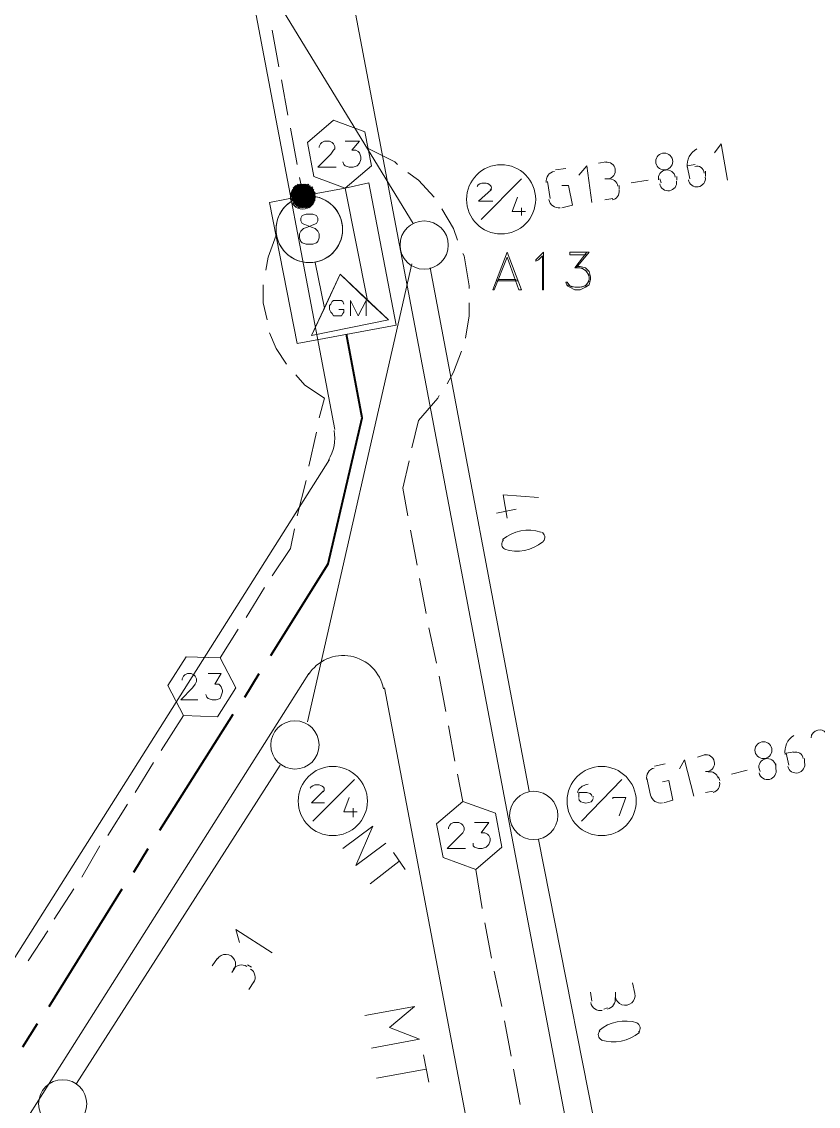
# Model space of a CAD drawing. Header units: millimetres. Extents: x 0.6 to 28.7, y 3.6 to 37.8.
# Drawn here: x 19.163 to 21.709, y 25.224 to 28.689 of the extents above; entities that cross this region are included whole.
import ezdxf

# ---------------------------------------------------------------- set-up
doc = ezdxf.new("R2010")
doc.units = ezdxf.units.MM
for name, color, linetype, true_color in [('PDF_Actives-Amplifier', 92, 'Continuous', 0x00b800), ('PDF_Cable-565', 23, 'Continuous', 0xdd8a6e), ('PDF_Cable-840', 151, 'Continuous', 0x7fbfff), ('PDF_STHC01', 8, 'Continuous', 0x808080), ('PDF_STLINE01', 8, 'Continuous', 0x808080), ('PDF_STPNUM01', 8, 'Continuous', 0x808080), ('PDF_STSYM01', 8, 'Continuous', 0x808080), ('PDF_STTEXT01', 8, 'Continuous', 0x808080)]:
    doc.layers.add(name, color=color, linetype=linetype, true_color=true_color)
for name, color, linetype in [('PDF_Passives-Highleg', 7, 'Continuous'), ('PDF_Passives-TapOffs', 7, 'Continuous'), ('PDF_RDFIN01', 4, 'Continuous'), ('PDF_RDTEXT01', 5, 'Continuous')]:
    doc.layers.add(name, color=color, linetype=linetype)

msp = doc.modelspace()

# ---------------------------------------------------------------- linework, layer by layer
at = {"layer": 'PDF_Actives-Amplifier', "lineweight": 13}
for points in [[(20.197, 28.1577), (20.2679, 27.7991), (20.1804, 27.8825), (20.1303, 27.7741), (20.1011, 27.92), (20.1303, 27.7741), (20.0886, 27.6865), (20.3347, 27.7365), (20.2679, 27.7991), (20.197, 28.1577), (20.2721, 28.1744), (20.3597, 27.7199), (20.0428, 27.6615), (19.9552, 28.1118), (20.0636, 28.1327)], [(20.072, 28.0743), (20.0594, 28.0701), (20.0553, 28.0618), (20.0553, 28.0535), (20.0594, 28.0451), (20.0678, 28.0409), (20.0886, 28.0326), (20.1011, 28.0284), (20.1095, 28.0201), (20.1136, 28.0118), (20.1136, 27.9992), (20.1095, 27.9867), (20.1053, 27.9826), (20.0928, 27.9784), (20.072, 27.9784), (20.0594, 27.9826), (20.0553, 27.9867), (20.0511, 27.9992), (20.0511, 28.0118), (20.0553, 28.0201), (20.0636, 28.0284), (20.0761, 28.0326), (20.097, 28.0409), (20.1053, 28.0451), (20.1095, 28.0535), (20.1095, 28.0618), (20.1053, 28.0701), (20.0928, 28.0743)], [(20.7141, 27.9534), (20.6682, 27.8325), (20.6724, 27.8325), (20.7141, 27.9367), (20.7516, 27.8325), (20.76, 27.8325)], [(20.8309, 27.8325), (20.8267, 27.8325), (20.8267, 27.9409), (20.8142, 27.9284), (20.8058, 27.9242), (20.8058, 27.9284), (20.8142, 27.9367), (20.8309, 27.9534)], [(20.1804, 27.8825), (20.3347, 27.7365), (20.0886, 27.6865)]]:
    msp.add_lwpolyline(points, close=True, dxfattribs=at)
for points in [[(19.9552, 28.1118), (19.9552, 28.1118)], [(20.0636, 28.1327), (20.0636, 28.1327)], [(20.0636, 28.1327), (20.0636, 28.1327)], [(20.0636, 28.1327), (20.0636, 28.1327)], [(20.9685, 27.945), (20.9143, 27.945), (20.9143, 27.9534), (20.9768, 27.9534), (20.9351, 27.9033)], [(20.9685, 27.9534), (20.9309, 27.9033), (20.9476, 27.9033), (20.9643, 27.895), (20.9768, 27.8783)], [(20.1011, 27.92), (20.1011, 27.92)], [(20.1011, 27.92), (20.1011, 27.92)], [(20.9351, 27.9075), (20.9476, 27.9075), (20.9643, 27.9033), (20.9768, 27.8908), (20.981, 27.8741), (20.981, 27.8658), (20.9768, 27.8491), (20.9643, 27.8408), (20.9476, 27.8325), (20.9309, 27.8325), (20.9143, 27.8408), (20.9059, 27.845), (20.9017, 27.8575), (20.9059, 27.8575), (20.9143, 27.845), (20.9309, 27.8408), (20.9476, 27.8408), (20.9643, 27.845), (20.9768, 27.8616)], [(20.9518, 27.9033), (20.9685, 27.8908), (20.9768, 27.8741), (20.9768, 27.8658), (20.9685, 27.8491), (20.9518, 27.8408)], [(20.1804, 27.8825), (20.1804, 27.8825)], [(20.6807, 27.8616), (20.7475, 27.8616)], [(20.6849, 27.8658), (20.7433, 27.8658)], [(20.9226, 27.8408), (20.9059, 27.8491)], [(20.1929, 27.7866), (20.1887, 27.7949), (20.1845, 27.7991), (20.1762, 27.7991), (20.1637, 27.7991), (20.1595, 27.7991), (20.1553, 27.7949), (20.1512, 27.7866), (20.147, 27.7824), (20.147, 27.7699), (20.1512, 27.7616), (20.1553, 27.7574), (20.1595, 27.7491), (20.1637, 27.7491), (20.1762, 27.7491), (20.1845, 27.7491), (20.1887, 27.7574), (20.1929, 27.7616), (20.1929, 27.7699), (20.1762, 27.7699)], [(20.2137, 27.7491), (20.2137, 27.7991), (20.2387, 27.7491), (20.2638, 27.7991), (20.2638, 27.7491)], [(20.2679, 27.7991), (20.2679, 27.7991)], [(20.2679, 27.7991), (20.2679, 27.7991)], [(20.1303, 27.7741), (20.1303, 27.7741)], [(20.1303, 27.7741), (20.1303, 27.7741)], [(20.3347, 27.7365), (20.3347, 27.7365)], [(20.3347, 27.7365), (20.3347, 27.7365)], [(20.0886, 27.6865), (20.0886, 27.6865)], [(20.0886, 27.6865), (20.0886, 27.6865)], [(20.3597, 27.7199), (20.3597, 27.7199)], [(20.0428, 27.6615), (20.0428, 27.6615)]]:
    msp.add_lwpolyline(points, dxfattribs=at)
msp.add_lwpolyline([(20.0622, 28.1303, 1), (20.1019, 27.9214, 1)], format="xyb", close=True, dxfattribs=at)
msp.add_circle((20.082, 28.0259), 0.1063, dxfattribs=at)
at = {"layer": 'PDF_Cable-565', "lineweight": 13}
for points in [[(19.9635, 28.6622), (19.9844, 28.5455)], [(19.9927, 28.5038), (20.0136, 28.3912)], [(20.0219, 28.3495), (20.0428, 28.2328)], [(20.3638, 28.2328), (20.3555, 28.2411), (20.2721, 28.2828)], [(20.4806, 28.1285), (20.4306, 28.1827), (20.3972, 28.2077)], [(20.0511, 28.1911), (20.0636, 28.1327)], [(20.5557, 27.9909), (20.5431, 28.0284), (20.5056, 28.091)], [(19.976, 28.0076), (19.951, 27.9367), (19.9427, 27.895)], [(20.5932, 27.8366), (20.5932, 27.845), (20.5765, 27.9409), (20.5723, 27.9492)], [(19.9343, 27.8491), (19.9343, 27.7908), (19.9469, 27.7365)], [(20.5807, 27.6782), (20.5932, 27.7491), (20.5932, 27.7908)], [(19.9552, 27.6948), (19.976, 27.6448), (20.0094, 27.5948)], [(20.5223, 27.5322), (20.5431, 27.5698), (20.5682, 27.6365)], [(20.0386, 27.5614), (20.0678, 27.5281), (20.1303, 27.4864), (20.1136, 27.4238)], [(20.4973, 27.4947), (20.4931, 27.4864), (20.4306, 27.4155), (20.4097, 27.3279)], [(20.1053, 27.3779), (20.0803, 27.2695)], [(20.4014, 27.2862), (20.3805, 27.1986), (20.3972, 27.1111)], [(20.072, 27.2237), (20.0428, 27.1111)], [(19.9635, 26.9193), (20.0219, 27.0068), (20.0344, 27.0694)], [(20.4055, 27.0652), (20.4264, 26.9526)], [(20.4347, 26.9109), (20.4556, 26.7983)], [(19.8801, 26.7858), (19.9385, 26.8817)], [(20.4639, 26.7525), (20.4889, 26.6399)], [(19.7967, 26.6566), (19.8551, 26.7483)], [(20.4973, 26.5982), (20.5181, 26.4856)], [(19.6091, 26.3605), (19.68, 26.4731)], [(20.5265, 26.4397), (20.5473, 26.3271)], [(19.5257, 26.2271), (19.5841, 26.323)], [(20.5557, 26.2854), (20.5723, 26.1979)], [(19.4381, 26.0895), (19.5007, 26.1895)], [(19.3547, 25.956), (19.4131, 26.0561)], [(20.614, 25.981), (20.6349, 25.856)], [(19.2672, 25.8226), (19.3297, 25.9185)], [(19.1838, 25.6892), (19.2463, 25.7851)], [(20.6432, 25.8101), (20.6641, 25.6975)], [(20.6724, 25.6558), (20.6974, 25.5432)], [(20.7058, 25.4973), (20.7266, 25.3848)], [(20.735, 25.3431), (20.7558, 25.2305)]]:
    msp.add_lwpolyline(points, dxfattribs=at)
at = {"layer": 'PDF_Cable-840', "lineweight": 40}
for points in [[(19.9594, 26.6649), (20.1428, 26.9568), (20.2513, 27.4238), (20.2012, 27.6907)], [(19.876, 26.5315), (19.9218, 26.6065)], [(19.6049, 26.1061), (19.8384, 26.4773)], [(19.5215, 25.9727), (19.5674, 26.0478)], [(19.2505, 25.5432), (19.484, 25.9185)], [(19.1671, 25.4139), (19.213, 25.489)]]:
    msp.add_lwpolyline(points, dxfattribs=at)
at = {"layer": 'PDF_Passives-Highleg', "lineweight": 9}
for points in [[(20.0219, 28.1368), (20.0553, 28.1702), (20.0219, 28.1368), (20.0553, 28.1702), (20.0219, 28.1368), (20.0594, 28.1702), (20.0219, 28.1368), (20.0594, 28.1702), (20.0219, 28.1368), (20.0594, 28.1702), (20.0219, 28.1368), (20.0594, 28.1702), (20.0219, 28.1368), (20.0594, 28.1702), (20.0219, 28.1368), (20.0594, 28.1702), (20.0219, 28.1368), (20.0594, 28.1702), (20.0219, 28.1368), (20.0594, 28.1702), (20.0219, 28.1368), (20.0594, 28.1702), (20.0219, 28.1368), (20.0594, 28.1702), (20.0219, 28.1368), (20.0594, 28.1702), (20.0219, 28.1368), (20.0594, 28.1702), (20.0219, 28.1368), (20.0594, 28.1702), (20.0219, 28.1368), (20.0594, 28.1702), (20.0219, 28.1368), (20.0594, 28.1702), (20.0219, 28.1327), (20.0594, 28.1702), (20.0219, 28.1327), (20.0594, 28.1702), (20.0219, 28.1327), (20.0594, 28.1702)], [(20.0219, 28.1327), (20.0636, 28.1702), (20.0219, 28.1327), (20.0636, 28.1702), (20.0219, 28.1327), (20.0636, 28.1702), (20.0219, 28.1327), (20.0636, 28.1702), (20.0219, 28.1327), (20.0636, 28.1702), (20.0219, 28.1327), (20.0636, 28.1702), (20.0219, 28.1327), (20.0636, 28.1702), (20.0219, 28.1327), (20.0636, 28.1702), (20.0219, 28.1327), (20.0636, 28.1702), (20.0219, 28.1327), (20.0636, 28.1702), (20.0219, 28.1327), (20.0636, 28.1702), (20.0219, 28.1327), (20.0636, 28.1702), (20.0219, 28.1327), (20.0636, 28.1702), (20.0219, 28.1327), (20.0636, 28.1702), (20.0219, 28.1327), (20.0636, 28.1702), (20.0219, 28.1327), (20.0636, 28.1702), (20.0219, 28.1327), (20.0636, 28.1702), (20.0219, 28.1285), (20.0636, 28.1702), (20.0219, 28.1285), (20.0636, 28.1702), (20.0219, 28.1285), (20.0636, 28.1702), (20.0219, 28.1285), (20.0636, 28.1702)], [(20.0261, 28.141), (20.0553, 28.1702), (20.0261, 28.141), (20.0553, 28.1702), (20.0261, 28.141), (20.0553, 28.1702), (20.0261, 28.141), (20.0553, 28.1702), (20.0261, 28.141), (20.0553, 28.1702), (20.0261, 28.141), (20.0553, 28.1702), (20.0261, 28.141), (20.0553, 28.1702), (20.0261, 28.141), (20.0553, 28.1702), (20.0261, 28.141), (20.0553, 28.1702), (20.0261, 28.141), (20.0553, 28.1702), (20.0261, 28.141), (20.0553, 28.1702), (20.0261, 28.141), (20.0553, 28.1702), (20.0261, 28.141), (20.0553, 28.1702), (20.0261, 28.141), (20.0511, 28.1702), (20.0261, 28.141), (20.0511, 28.1702), (20.0261, 28.141), (20.0511, 28.1702)], [(20.0261, 28.1368), (20.0553, 28.1702), (20.0261, 28.1368)], [(20.0303, 28.1118), (20.0845, 28.166), (20.0303, 28.1118), (20.0845, 28.166), (20.0303, 28.1118), (20.0845, 28.166), (20.0303, 28.1118), (20.0845, 28.166), (20.0303, 28.1118), (20.0845, 28.166), (20.0303, 28.1118), (20.0845, 28.166), (20.0303, 28.1118), (20.0845, 28.166), (20.0303, 28.1118), (20.0845, 28.166), (20.0303, 28.1118), (20.0845, 28.166), (20.0303, 28.1118), (20.0845, 28.166), (20.0303, 28.1118), (20.0845, 28.166), (20.0303, 28.1118), (20.0845, 28.166), (20.0303, 28.1118), (20.0845, 28.166), (20.0303, 28.1118), (20.0845, 28.166), (20.0303, 28.1118), (20.0845, 28.166), (20.0303, 28.1118), (20.0845, 28.166), (20.0303, 28.1118), (20.0845, 28.166), (20.0303, 28.1118), (20.0845, 28.166), (20.0303, 28.1118), (20.0845, 28.166), (20.0303, 28.1118), (20.0845, 28.166), (20.0303, 28.1118), (20.0845, 28.166), (20.0303, 28.1118), (20.0845, 28.166), (20.0303, 28.1118), (20.0845, 28.166), (20.0303, 28.1118), (20.0845, 28.166), (20.0303, 28.1118), (20.0845, 28.166), (20.0303, 28.1118), (20.0845, 28.166), (20.0303, 28.1118), (20.0845, 28.166), (20.0303, 28.1118), (20.0803, 28.166), (20.0303, 28.1118), (20.0803, 28.166), (20.0303, 28.1118), (20.0803, 28.166), (20.0303, 28.1118), (20.0803, 28.166), (20.0303, 28.1118), (20.0803, 28.166), (20.0303, 28.1118), (20.0803, 28.166), (20.0303, 28.116), (20.0803, 28.166), (20.0303, 28.116), (20.0803, 28.166), (20.0303, 28.116), (20.0803, 28.166), (20.0303, 28.116), (20.0803, 28.166), (20.0261, 28.116), (20.0803, 28.166), (20.0261, 28.116), (20.0803, 28.166), (20.0261, 28.116), (20.0803, 28.166), (20.0261, 28.116), (20.0803, 28.166), (20.0261, 28.116), (20.0803, 28.166), (20.0261, 28.116), (20.0803, 28.166), (20.0261, 28.116), (20.0803, 28.166), (20.0261, 28.116), (20.0803, 28.166), (20.0261, 28.116), (20.0803, 28.166), (20.0261, 28.116), (20.0803, 28.166), (20.0261, 28.116), (20.0761, 28.1702), (20.0261, 28.116), (20.0761, 28.1702), (20.0261, 28.116), (20.0761, 28.1702), (20.0261, 28.116), (20.0761, 28.1702), (20.0261, 28.116), (20.0761, 28.1702), (20.0261, 28.116), (20.0803, 28.1702), (20.0261, 28.116), (20.0803, 28.1702), (20.0261, 28.116), (20.0803, 28.1702), (20.0261, 28.116), (20.0803, 28.1702), (20.0261, 28.116), (20.0803, 28.1702), (20.0261, 28.116), (20.0803, 28.1702), (20.0261, 28.116), (20.0803, 28.1702), (20.0261, 28.116), (20.0803, 28.1702), (20.0261, 28.116), (20.0803, 28.1702), (20.0261, 28.116), (20.0803, 28.1702)], [(20.0303, 28.1535), (20.0386, 28.166), (20.0303, 28.1535), (20.0428, 28.166), (20.0303, 28.1535), (20.0428, 28.166), (20.0303, 28.1535), (20.0428, 28.166), (20.0303, 28.1535), (20.0428, 28.166), (20.0303, 28.1535), (20.0428, 28.166), (20.0303, 28.1535), (20.0428, 28.166), (20.0303, 28.1535), (20.0428, 28.166), (20.0303, 28.1494)], [(20.0928, 28.1619), (20.0344, 28.1035), (20.0928, 28.1619), (20.0344, 28.1035), (20.0928, 28.1619), (20.0344, 28.1035), (20.0928, 28.1619), (20.0344, 28.1035), (20.0886, 28.1619), (20.0344, 28.1035), (20.0886, 28.1619), (20.0344, 28.1035), (20.0886, 28.1619), (20.0344, 28.1035), (20.0886, 28.1619), (20.0344, 28.1035), (20.0886, 28.1619), (20.0344, 28.1035), (20.0886, 28.1619), (20.0344, 28.1035), (20.0886, 28.1619), (20.0344, 28.1077), (20.0886, 28.1619), (20.0344, 28.1077), (20.0886, 28.1619), (20.0344, 28.1077), (20.0886, 28.1619), (20.0344, 28.1077), (20.0886, 28.1619), (20.0344, 28.1077), (20.0886, 28.1619), (20.0344, 28.1077), (20.0886, 28.1619), (20.0344, 28.1077), (20.0886, 28.1619), (20.0344, 28.1077), (20.0886, 28.1619), (20.0344, 28.1077), (20.0886, 28.1619), (20.0344, 28.1077), (20.0886, 28.1619), (20.0344, 28.1077), (20.0886, 28.1619), (20.0344, 28.1077), (20.0886, 28.1619), (20.0344, 28.1077), (20.0886, 28.1619), (20.0344, 28.1077), (20.0886, 28.1619), (20.0344, 28.1077), (20.0886, 28.1619), (20.0344, 28.1077), (20.0886, 28.1619), (20.0344, 28.1077), (20.0886, 28.1619), (20.0344, 28.1077), (20.0886, 28.1619), (20.0344, 28.1077), (20.0886, 28.1619), (20.0344, 28.1077), (20.0886, 28.1619), (20.0344, 28.1077), (20.0886, 28.1619), (20.0344, 28.1077), (20.0886, 28.1619), (20.0344, 28.1077), (20.0886, 28.1619), (20.0344, 28.1077), (20.0886, 28.1619), (20.0303, 28.1077), (20.0886, 28.1619), (20.0303, 28.1077), (20.0886, 28.1619), (20.0303, 28.1077), (20.0886, 28.1619), (20.0303, 28.1077), (20.0886, 28.1619), (20.0303, 28.1077), (20.0886, 28.1619), (20.0303, 28.1077), (20.0886, 28.1619), (20.0303, 28.1077), (20.0845, 28.1619), (20.0303, 28.1077), (20.0845, 28.166), (20.0303, 28.1077), (20.0845, 28.166), (20.0303, 28.1077), (20.0845, 28.166), (20.0303, 28.1077), (20.0845, 28.166), (20.0303, 28.1077), (20.0845, 28.166)], [(20.0344, 28.1619), (20.0344, 28.1577), (20.0386, 28.1619), (20.0344, 28.1577)], [(20.0344, 28.1035), (20.0928, 28.1577), (20.0344, 28.1035), (20.0928, 28.1577), (20.0344, 28.1035), (20.0928, 28.1577), (20.0344, 28.1035), (20.0928, 28.1577), (20.0344, 28.1035), (20.0928, 28.1577), (20.0344, 28.1035), (20.0928, 28.1577), (20.0344, 28.1035), (20.0928, 28.1577), (20.0386, 28.1035), (20.0928, 28.1577), (20.0386, 28.1035), (20.0928, 28.1577), (20.0386, 28.1035), (20.0928, 28.1577), (20.0386, 28.1035), (20.0928, 28.1577), (20.0386, 28.1035), (20.0928, 28.1577), (20.0386, 28.1035), (20.0928, 28.1577), (20.0386, 28.1035), (20.0928, 28.1577), (20.0386, 28.1035), (20.0928, 28.1577), (20.0386, 28.1035), (20.0928, 28.1577), (20.0386, 28.1035), (20.0928, 28.1577), (20.0386, 28.1035), (20.0928, 28.1577), (20.0386, 28.1035), (20.0928, 28.1577), (20.0386, 28.1035), (20.0928, 28.1577), (20.0386, 28.1035), (20.0928, 28.1577), (20.0386, 28.1035), (20.0928, 28.1577), (20.0386, 28.1035), (20.0928, 28.1577), (20.0386, 28.1035), (20.0928, 28.1577), (20.0386, 28.1035), (20.0928, 28.1577), (20.0386, 28.1035), (20.0928, 28.1577), (20.0386, 28.1035), (20.0928, 28.1577), (20.0386, 28.1035), (20.0928, 28.1577), (20.0386, 28.1035), (20.0928, 28.1577), (20.0386, 28.1035), (20.0928, 28.1577), (20.0386, 28.1035), (20.0928, 28.1577), (20.0386, 28.1035), (20.0928, 28.1577), (20.0386, 28.1035)], [(20.0928, 28.1535), (20.0386, 28.0993), (20.0928, 28.1535), (20.0386, 28.0993), (20.0928, 28.1535), (20.0386, 28.0993), (20.0928, 28.1535), (20.0386, 28.0993), (20.0928, 28.1535), (20.0386, 28.0993), (20.0928, 28.1577), (20.0386, 28.0993), (20.0928, 28.1577), (20.0386, 28.0993), (20.0928, 28.1577), (20.0386, 28.0993), (20.0928, 28.1577)], [(20.0386, 28.0993), (20.097, 28.1535), (20.0386, 28.0993)], [(20.0428, 28.0993), (20.097, 28.1535), (20.0428, 28.0993), (20.097, 28.1535), (20.0428, 28.0993), (20.097, 28.1535), (20.0428, 28.0993), (20.097, 28.1535), (20.0428, 28.0993), (20.097, 28.1535), (20.0428, 28.0993), (20.097, 28.1535), (20.0428, 28.0993), (20.097, 28.1535), (20.0428, 28.0993), (20.097, 28.1535), (20.0428, 28.0993), (20.097, 28.1535), (20.0428, 28.0993), (20.097, 28.1535), (20.0428, 28.0993), (20.097, 28.1535), (20.0428, 28.0993), (20.097, 28.1535), (20.0428, 28.0993), (20.097, 28.1535), (20.0428, 28.0993), (20.097, 28.1535), (20.0428, 28.0993), (20.097, 28.1535), (20.0428, 28.0993), (20.097, 28.1535), (20.0428, 28.0993), (20.097, 28.1535), (20.0428, 28.0993), (20.097, 28.1535), (20.0428, 28.0993), (20.097, 28.1535), (20.0428, 28.0993), (20.097, 28.1535), (20.0428, 28.0993), (20.097, 28.1535), (20.0428, 28.0993), (20.097, 28.1535), (20.0428, 28.0993), (20.097, 28.1535), (20.0428, 28.0993), (20.097, 28.1535), (20.0428, 28.0993), (20.097, 28.1535), (20.0428, 28.0993), (20.097, 28.1535), (20.0428, 28.0993), (20.097, 28.1494), (20.0428, 28.0993), (20.097, 28.1494), (20.0428, 28.0993), (20.097, 28.1494), (20.0428, 28.0993), (20.097, 28.1494), (20.0428, 28.0993), (20.097, 28.1494), (20.0428, 28.0993), (20.097, 28.1494), (20.0469, 28.0993), (20.097, 28.1494), (20.0469, 28.0993), (20.097, 28.1494), (20.0469, 28.0993), (20.097, 28.1494), (20.0469, 28.0993), (20.097, 28.1494), (20.0469, 28.0993), (20.097, 28.1494), (20.0469, 28.0993), (20.097, 28.1494), (20.0469, 28.0993), (20.097, 28.1494), (20.0469, 28.0993), (20.097, 28.1494), (20.0469, 28.0993), (20.097, 28.1494), (20.0469, 28.0993), (20.097, 28.1494), (20.0469, 28.0993), (20.097, 28.1494), (20.0469, 28.0993), (20.097, 28.1494), (20.0469, 28.0993), (20.097, 28.1494), (20.0469, 28.0952), (20.097, 28.1494), (20.0469, 28.0952), (20.097, 28.1494), (20.0469, 28.0952), (20.097, 28.1494), (20.0469, 28.0952), (20.097, 28.1494), (20.0469, 28.0952), (20.097, 28.1494), (20.0469, 28.0952), (20.097, 28.1494), (20.0469, 28.0952), (20.097, 28.1494), (20.0469, 28.0952), (20.097, 28.1494), (20.0469, 28.0952), (20.097, 28.1494), (20.0469, 28.0952), (20.097, 28.1494), (20.0469, 28.0952), (20.097, 28.1452)], [(20.0511, 28.0952), (20.1011, 28.141), (20.0511, 28.0952), (20.1011, 28.141), (20.0511, 28.0952), (20.1011, 28.141), (20.0511, 28.0952), (20.1011, 28.141), (20.0511, 28.0952), (20.1011, 28.1452), (20.0511, 28.0952), (20.1011, 28.1452), (20.0511, 28.0952), (20.1011, 28.1452), (20.0511, 28.0952), (20.1011, 28.1452), (20.0511, 28.0952), (20.1011, 28.1452), (20.0511, 28.0952), (20.1011, 28.1452), (20.0511, 28.0952), (20.1011, 28.1452), (20.0511, 28.0952), (20.1011, 28.1452), (20.0511, 28.0952), (20.1011, 28.1452), (20.0511, 28.0952), (20.1011, 28.1452), (20.0511, 28.0952), (20.1011, 28.1452), (20.0511, 28.0952), (20.1011, 28.1452), (20.0511, 28.0952), (20.1011, 28.1452), (20.0511, 28.0952), (20.1011, 28.1452), (20.0511, 28.0952), (20.1011, 28.1452), (20.0511, 28.0952), (20.1011, 28.1452), (20.0511, 28.0952), (20.1011, 28.1452), (20.0511, 28.0952), (20.1011, 28.1452), (20.0511, 28.0952), (20.1011, 28.1452), (20.0511, 28.0952), (20.1011, 28.1452), (20.0511, 28.0952), (20.1011, 28.1452), (20.0511, 28.0952), (20.1011, 28.1452)], [(20.0553, 28.0952), (20.1011, 28.1368), (20.0553, 28.0952), (20.1011, 28.1368), (20.0553, 28.0952), (20.1011, 28.1368), (20.0553, 28.0952), (20.1011, 28.1368), (20.0553, 28.0952), (20.1011, 28.141), (20.0553, 28.0952), (20.1011, 28.141), (20.0553, 28.0952), (20.1011, 28.141), (20.0553, 28.0952), (20.1011, 28.141), (20.0553, 28.0952), (20.1011, 28.141), (20.0553, 28.0952), (20.1011, 28.141), (20.0553, 28.0952), (20.1011, 28.141), (20.0553, 28.0952), (20.1011, 28.141), (20.0553, 28.0952), (20.1011, 28.141), (20.0553, 28.0952), (20.1011, 28.141), (20.0553, 28.0952), (20.1011, 28.141), (20.0553, 28.0952), (20.1011, 28.141), (20.0553, 28.0952), (20.1011, 28.141), (20.0553, 28.0952), (20.1011, 28.141), (20.0553, 28.0952), (20.1011, 28.141), (20.0553, 28.0952), (20.1011, 28.141), (20.0553, 28.0952), (20.1011, 28.141), (20.0553, 28.0952), (20.1011, 28.141), (20.0553, 28.0952), (20.1011, 28.141), (20.0553, 28.0952), (20.1011, 28.141)], [(20.1011, 28.1327), (20.0636, 28.0952), (20.1011, 28.1327), (20.0636, 28.0952), (20.1011, 28.1327), (20.0636, 28.0952), (20.1011, 28.1327), (20.0636, 28.0952), (20.1011, 28.1327), (20.0636, 28.0952), (20.1011, 28.1327), (20.0636, 28.0952), (20.1011, 28.1327), (20.0636, 28.0952), (20.1011, 28.1327), (20.0636, 28.0952), (20.1011, 28.1327), (20.0636, 28.0952), (20.1011, 28.1327), (20.0636, 28.0952), (20.1011, 28.1327), (20.0636, 28.0952), (20.1011, 28.1327), (20.0636, 28.0952), (20.1011, 28.1327), (20.0636, 28.0952), (20.1011, 28.1327), (20.0636, 28.0952), (20.1011, 28.1327), (20.0636, 28.0952), (20.1011, 28.1327), (20.0636, 28.0952), (20.1011, 28.1327), (20.0594, 28.0952), (20.1011, 28.1327), (20.0594, 28.0952), (20.1011, 28.1327), (20.0594, 28.0952), (20.1011, 28.1327), (20.0594, 28.0952), (20.1011, 28.1368), (20.0594, 28.0952), (20.1011, 28.1368), (20.0594, 28.0952), (20.1011, 28.1368), (20.0594, 28.0952), (20.1011, 28.1368), (20.0594, 28.0952), (20.1011, 28.1368), (20.0594, 28.0952), (20.1011, 28.1368), (20.0594, 28.0952), (20.1011, 28.1368), (20.0594, 28.0952), (20.1011, 28.1368), (20.0594, 28.0952), (20.1011, 28.1368), (20.0594, 28.0952), (20.1011, 28.1368), (20.0594, 28.0952), (20.1011, 28.1368), (20.0594, 28.0952), (20.1011, 28.1368), (20.0594, 28.0952), (20.1011, 28.1368), (20.0594, 28.0952), (20.1011, 28.1368), (20.0594, 28.0952), (20.1011, 28.1368), (20.0594, 28.0952), (20.1011, 28.1368), (20.0594, 28.0952), (20.1011, 28.1368), (20.0594, 28.0952), (20.1011, 28.1368)], [(20.097, 28.1202), (20.0761, 28.0952), (20.097, 28.1202), (20.0761, 28.0952), (20.1011, 28.1202), (20.0761, 28.0952), (20.1011, 28.1202), (20.0761, 28.0952), (20.1011, 28.1202), (20.0761, 28.0952), (20.1011, 28.1202), (20.0761, 28.0952), (20.1011, 28.1202), (20.0761, 28.0952), (20.1011, 28.1202), (20.0761, 28.0952), (20.1011, 28.1202), (20.0761, 28.0952), (20.1011, 28.1202), (20.0761, 28.0952), (20.1011, 28.1202), (20.072, 28.0952), (20.1011, 28.1202), (20.072, 28.0952), (20.1011, 28.1202), (20.072, 28.0952), (20.1011, 28.1243), (20.072, 28.0952), (20.1011, 28.1243), (20.072, 28.0952), (20.1011, 28.1243), (20.072, 28.0952), (20.1011, 28.1243), (20.072, 28.0952), (20.1011, 28.1243), (20.072, 28.0952), (20.1011, 28.1243), (20.072, 28.0952), (20.1011, 28.1243), (20.072, 28.0952), (20.1011, 28.1243), (20.072, 28.0952), (20.1011, 28.1243), (20.072, 28.0952), (20.1011, 28.1243), (20.072, 28.0952), (20.1011, 28.1243), (20.072, 28.0952), (20.1011, 28.1243), (20.072, 28.0952), (20.1011, 28.1243), (20.0678, 28.0952), (20.1011, 28.1243), (20.0678, 28.0952), (20.1011, 28.1243), (20.0678, 28.0952), (20.1011, 28.1285), (20.0678, 28.0952), (20.1011, 28.1285), (20.0678, 28.0952), (20.1011, 28.1285), (20.0678, 28.0952), (20.1011, 28.1285), (20.0678, 28.0952), (20.1011, 28.1285), (20.0678, 28.0952), (20.1011, 28.1285), (20.0678, 28.0952), (20.1011, 28.1285), (20.0678, 28.0952), (20.1011, 28.1285), (20.0678, 28.0952), (20.1011, 28.1285), (20.0678, 28.0952), (20.1011, 28.1285), (20.0678, 28.0952), (20.1011, 28.1285), (20.0678, 28.0952), (20.1011, 28.1285), (20.0678, 28.0952), (20.1011, 28.1285), (20.0678, 28.0952), (20.1011, 28.1285), (20.0678, 28.0952), (20.1011, 28.1285)], [(20.0803, 28.0952), (20.097, 28.116), (20.0803, 28.0952)], [(20.0803, 28.0993), (20.097, 28.1118), (20.0803, 28.0993), (20.097, 28.116), (20.0803, 28.0993), (20.097, 28.116), (20.0803, 28.0993), (20.097, 28.116), (20.0803, 28.0993), (20.097, 28.116), (20.0803, 28.0993), (20.097, 28.116), (20.0803, 28.0993), (20.097, 28.116), (20.0803, 28.0993), (20.097, 28.116), (20.0803, 28.0993), (20.097, 28.116)], [(20.0845, 28.0993), (20.0928, 28.1118), (20.0845, 28.0993), (20.097, 28.1118), (20.0845, 28.0993), (20.097, 28.1118), (20.0845, 28.0993), (20.097, 28.1118), (20.0845, 28.0993), (20.097, 28.1118), (20.0845, 28.0993), (20.097, 28.1118)], [(20.0928, 28.1118), (20.0845, 28.1035), (20.0928, 28.1077), (20.0886, 28.1035), (20.0928, 28.1077), (20.0886, 28.1035), (20.0928, 28.1077)]]:
    msp.add_lwpolyline(points, dxfattribs=at)
for points in [[(20.0219, 28.1285), (20.0678, 28.1702), (20.0219, 28.1285), (20.0678, 28.1702), (20.0219, 28.1285), (20.0678, 28.1702), (20.0219, 28.1285), (20.0678, 28.1702), (20.0219, 28.1285), (20.0678, 28.1702), (20.0219, 28.1285), (20.0678, 28.1702), (20.0219, 28.1285), (20.0678, 28.1702), (20.0219, 28.1285), (20.0678, 28.1702), (20.0219, 28.1285), (20.0678, 28.1702), (20.0219, 28.1285), (20.0678, 28.1702), (20.0219, 28.1285), (20.0678, 28.1702), (20.0219, 28.1285), (20.0678, 28.1702), (20.0219, 28.1285), (20.0678, 28.1702), (20.0219, 28.1285), (20.0678, 28.1702)], [(20.0261, 28.1494), (20.0428, 28.166), (20.0261, 28.1494), (20.0469, 28.166), (20.0261, 28.1494), (20.0469, 28.166), (20.0261, 28.1494), (20.0469, 28.1702), (20.0261, 28.1494), (20.0469, 28.1702), (20.0261, 28.1494), (20.0469, 28.1702), (20.0261, 28.1494), (20.0469, 28.1702), (20.0261, 28.1494), (20.0469, 28.1702), (20.0261, 28.1494), (20.0469, 28.1702), (20.0261, 28.1494), (20.0469, 28.1702)], [(20.0261, 28.1452), (20.0469, 28.1702), (20.0261, 28.1452), (20.0469, 28.1702), (20.0261, 28.1452), (20.0511, 28.1702), (20.0261, 28.1452), (20.0511, 28.1702), (20.0261, 28.1452), (20.0511, 28.1702), (20.0261, 28.1452), (20.0511, 28.1702), (20.0261, 28.1452), (20.0511, 28.1702), (20.0261, 28.1452), (20.0511, 28.1702), (20.0261, 28.1452), (20.0511, 28.1702), (20.0261, 28.1452), (20.0511, 28.1702), (20.0261, 28.1452), (20.0511, 28.1702), (20.0261, 28.1452), (20.0511, 28.1702), (20.0261, 28.1452), (20.0511, 28.1702)], [(20.0261, 28.1285), (20.0678, 28.1702), (20.0261, 28.1285), (20.0678, 28.1702), (20.0261, 28.1285), (20.0678, 28.1702), (20.0261, 28.1285), (20.0678, 28.1702)], [(20.0261, 28.1243), (20.0678, 28.1702), (20.0261, 28.1243), (20.0678, 28.1702), (20.0261, 28.1243), (20.0678, 28.1702), (20.0261, 28.1243), (20.0678, 28.1702), (20.0261, 28.1243), (20.072, 28.1702), (20.0261, 28.1243), (20.072, 28.1702), (20.0261, 28.1243), (20.072, 28.1702), (20.0261, 28.1243), (20.072, 28.1702), (20.0261, 28.1243), (20.072, 28.1702), (20.0261, 28.1243), (20.072, 28.1702), (20.0261, 28.1243), (20.072, 28.1702), (20.0261, 28.1243), (20.072, 28.1702), (20.0261, 28.1243), (20.072, 28.1702), (20.0261, 28.1243), (20.072, 28.1702), (20.0261, 28.1243), (20.072, 28.1702), (20.0261, 28.1243), (20.072, 28.1702), (20.0261, 28.1243), (20.072, 28.1702), (20.0261, 28.1243), (20.072, 28.1702), (20.0261, 28.1243), (20.072, 28.1702), (20.0261, 28.1243), (20.072, 28.1702), (20.0261, 28.1243), (20.072, 28.1702), (20.0261, 28.1243), (20.072, 28.1702), (20.0261, 28.1243), (20.072, 28.1702), (20.0261, 28.1243), (20.072, 28.1702)], [(20.0261, 28.1202), (20.072, 28.1702), (20.0261, 28.1202), (20.072, 28.1702), (20.0261, 28.1202), (20.072, 28.1702), (20.0261, 28.1202), (20.072, 28.1702), (20.0261, 28.1202), (20.0761, 28.1702), (20.0261, 28.1202), (20.0761, 28.1702), (20.0261, 28.1202), (20.0761, 28.1702), (20.0261, 28.1202), (20.0761, 28.1702), (20.0261, 28.1202), (20.0761, 28.1702), (20.0261, 28.1202), (20.0761, 28.1702), (20.0261, 28.1202), (20.0761, 28.1702), (20.0261, 28.1202), (20.0761, 28.1702), (20.0261, 28.1202), (20.0761, 28.1702), (20.0261, 28.1202), (20.0761, 28.1702), (20.0261, 28.1202), (20.0761, 28.1702), (20.0261, 28.1202), (20.0761, 28.1702), (20.0261, 28.1202), (20.0761, 28.1702), (20.0261, 28.1202), (20.0761, 28.1702), (20.0261, 28.1202), (20.0761, 28.1702), (20.0261, 28.1202), (20.0761, 28.1702), (20.0261, 28.1202), (20.0761, 28.1702), (20.0261, 28.1202), (20.0761, 28.1702), (20.0261, 28.1202), (20.0761, 28.1702), (20.0261, 28.1202), (20.0761, 28.1702), (20.0261, 28.1202), (20.0761, 28.1702), (20.0261, 28.1202), (20.0761, 28.1702)], [(20.0303, 28.1577), (20.0386, 28.1619), (20.0303, 28.1577), (20.0386, 28.166)], [(20.0469, 28.0952), (20.1011, 28.1452), (20.0469, 28.0952), (20.1011, 28.1452), (20.0469, 28.0952), (20.1011, 28.1452), (20.0469, 28.0952), (20.1011, 28.1452)], [(20.0636, 28.0952), (20.1011, 28.1285), (20.0636, 28.0952), (20.1011, 28.1285), (20.0636, 28.0952), (20.1011, 28.1285)], [(20.0761, 28.0952), (20.097, 28.116), (20.0761, 28.0952), (20.097, 28.116)]]:
    msp.add_lwpolyline(points, close=True, dxfattribs=at)
msp.add_circle((20.0612, 28.1301), 0.0396, dxfattribs=at)
at = {"layer": 'PDF_Passives-TapOffs', "lineweight": 9}
for points in [[(20.197, 28.1577), (20.2804, 28.2286), (20.2596, 28.337), (20.1595, 28.3745), (20.0761, 28.3036), (20.097, 28.1952)], [(19.7967, 26.6566), (19.6883, 26.6607), (19.6299, 26.569), (19.68, 26.4731), (19.7884, 26.4689), (19.8468, 26.5607)], [(20.614, 25.981), (20.6974, 26.0519), (20.6766, 26.1603), (20.5723, 26.1979), (20.4889, 26.127), (20.5098, 26.0186)]]:
    msp.add_lwpolyline(points, close=True, dxfattribs=at)
for points in [[(20.1595, 28.3745), (20.1595, 28.3745)], [(20.2596, 28.337), (20.2596, 28.337)], [(20.0761, 28.3036), (20.0761, 28.3036)], [(20.1136, 28.287), (20.1136, 28.2911), (20.1178, 28.2995), (20.122, 28.3036), (20.1303, 28.3078), (20.147, 28.3078), (20.1553, 28.3036), (20.1595, 28.2995), (20.1637, 28.2911), (20.1637, 28.2828), (20.1595, 28.2786), (20.1512, 28.2661), (20.1095, 28.2244), (20.1679, 28.2244)], [(20.197, 28.3078), (20.2429, 28.3078), (20.2179, 28.2786), (20.2304, 28.2786), (20.2387, 28.2745), (20.2429, 28.2703), (20.2471, 28.2578), (20.2471, 28.2494), (20.2429, 28.2369), (20.2346, 28.2286), (20.2221, 28.2244), (20.2096, 28.2244), (20.197, 28.2286), (20.1929, 28.2328), (20.1887, 28.2411)], [(20.2804, 28.2286), (20.2804, 28.2286)], [(20.097, 28.1952), (20.097, 28.1952)], [(19.6883, 26.6607), (19.6883, 26.6607)], [(19.6758, 26.5857), (19.6758, 26.5898), (19.68, 26.5982), (19.6842, 26.6024), (19.6925, 26.6065), (19.705, 26.6065), (19.7133, 26.6024), (19.7175, 26.5982), (19.7217, 26.5898), (19.7217, 26.5815), (19.7175, 26.5732), (19.7092, 26.5607), (19.6716, 26.5231), (19.7259, 26.5231)], [(19.7592, 26.6065), (19.8009, 26.6065), (19.7801, 26.5732), (19.7926, 26.5732), (19.7967, 26.569), (19.8009, 26.5648), (19.8051, 26.5523), (19.8051, 26.5481), (19.8009, 26.5356), (19.7967, 26.5273), (19.7842, 26.5231), (19.7717, 26.5231), (19.7592, 26.5273), (19.755, 26.5315), (19.7509, 26.5398)], [(19.6299, 26.569), (19.6299, 26.569)], [(19.8468, 26.5607), (19.8468, 26.5607)], [(19.68, 26.4731), (19.68, 26.4731)], [(19.7884, 26.4689), (19.7884, 26.4689)], [(20.5723, 26.1979), (20.5723, 26.1979)], [(20.5265, 26.1103), (20.5265, 26.1145), (20.5306, 26.1228), (20.5348, 26.127), (20.5431, 26.1312), (20.5598, 26.1312), (20.5682, 26.127), (20.5723, 26.1228), (20.5765, 26.1145), (20.5765, 26.1061), (20.5723, 26.0978), (20.564, 26.0895), (20.5223, 26.0478), (20.5807, 26.0478)], [(20.6099, 26.1312), (20.6557, 26.1312), (20.6307, 26.0978), (20.6432, 26.0978), (20.6516, 26.0936), (20.6557, 26.0895), (20.6599, 26.0811), (20.6599, 26.0728), (20.6557, 26.0603), (20.6474, 26.0519), (20.6349, 26.0478), (20.6224, 26.0478), (20.6099, 26.0519), (20.6057, 26.0561), (20.6057, 26.0644)], [(20.6766, 26.1603), (20.6766, 26.1603)], [(20.4889, 26.127), (20.4889, 26.127)], [(20.6974, 26.0519), (20.6974, 26.0519)], [(20.5098, 26.0186), (20.5098, 26.0186)]]:
    msp.add_lwpolyline(points, dxfattribs=at)
at = {"layer": 'PDF_RDFIN01', "lineweight": 0}
for points in [[(20.1887, 28.9291), (21.1561, 23.8378)], [(19.9052, 28.7498), (20.1637, 27.3863)], [(17.2907, 22.7911), (18.9461, 25.3931), (20.147, 27.2904)], [(13.2793, 15.8901), (13.8339, 16.7657), (18.9461, 24.8177), (20.0803, 26.6065)], [(20.3221, 26.5607), (20.7933, 24.0796)]]:
    msp.add_lwpolyline(points, dxfattribs=at)
for centre, start, end in [((20.032, 27.3587), 327.6013, 10.7502), ((20.1904, 26.533), 10.7501, 147.6013)]:
    msp.add_arc(centre, 0.1313, start, end, dxfattribs=at)
at = {"layer": 'PDF_RDTEXT01', "lineweight": 13}
for points in [[(20.2596, 25.514), (20.418, 25.5432), (20.3388, 25.4765), (20.4347, 25.439), (20.2804, 25.4098)], [(20.4472, 25.3889), (20.4639, 25.3014)], [(20.2971, 25.3139), (20.4556, 25.3431)]]:
    msp.add_lwpolyline(points, dxfattribs=at)
at = {"layer": 'PDF_STHC01', "lineweight": 0}
for points in [[(20.6307, 28.0576), (20.76, 28.1869)], [(20.6641, 28.1535), (20.6224, 28.116), (20.6682, 28.116)], [(20.7475, 28.1285), (20.7308, 28.0826), (20.7725, 28.0826)], [(20.76, 28.0952), (20.76, 28.0701)], [(20.0928, 26.1353), (20.2262, 26.2688)], [(20.9518, 26.1353), (21.0811, 26.2688)], [(20.1262, 26.2312), (20.0886, 26.1937), (20.1303, 26.1937)], [(20.2096, 26.2104), (20.1929, 26.1645), (20.2346, 26.1645)], [(20.9685, 26.2271), (20.9434, 26.2271), (20.9434, 26.2104)], [(20.9893, 26.2104), (20.9893, 26.2146)], [(21.0727, 26.152), (21.0936, 26.2104), (21.0519, 26.2104), (21.0519, 26.2062)], [(20.2221, 26.177), (20.2221, 26.1478)]]:
    msp.add_lwpolyline(points, dxfattribs=at)
for centre in [(20.695, 28.1218), (20.1571, 26.1994), (21.0161, 26.1994)]:
    msp.add_circle(centre, 0.1105, dxfattribs=at)
for points in [[(20.641, 28.1739), (20.6307, 28.174), (20.6215, 28.1696), (20.6187, 28.1633)], [(20.6608, 28.1664), (20.6568, 28.1711), (20.6491, 28.1739), (20.6407, 28.1739)], [(20.6603, 28.1516), (20.6647, 28.1561), (20.6649, 28.1618), (20.6608, 28.1664)], [(20.1073, 26.2515), (20.0969, 26.2516), (20.0878, 26.2472), (20.085, 26.2409)], [(20.1271, 26.2441), (20.123, 26.2487), (20.1153, 26.2516), (20.1069, 26.2515)], [(20.1265, 26.2292), (20.1309, 26.2337), (20.1311, 26.2394), (20.1271, 26.2441)], [(20.9734, 26.2539), (20.9539, 26.2496), (20.9404, 26.2388), (20.9391, 26.2264)], [(20.9431, 26.2078), (20.9431, 26.1997), (20.9534, 26.1932), (20.9661, 26.1932)], [(20.9793, 26.2235), (20.9752, 26.2258), (20.9693, 26.2269), (20.9635, 26.2264)], [(20.9661, 26.1932), (20.9787, 26.1932), (20.989, 26.1997), (20.989, 26.2078)], [(20.9847, 26.2147), (20.9854, 26.2179), (20.9835, 26.2212), (20.9793, 26.2235)]]:
    msp.add_open_spline(points, degree=3, dxfattribs=at)
at = {"layer": 'PDF_STLINE01', "lineweight": 0}
for points in [[(19.4632, 29.6005), (20.4139, 28.0451)], [(20.4097, 27.9158), (20.0761, 26.4522)], [(20.4681, 27.9033), (20.785, 26.2312)], [(19.9886, 26.3146), (19.3381, 25.2972)], [(20.8142, 26.077), (21.0435, 24.9177)]]:
    msp.add_lwpolyline(points, dxfattribs=at)
at = {"layer": 'PDF_STPNUM01', "lineweight": 0}
for points in [[(21.4188, 28.1827), (21.398, 28.2995), (21.3771, 28.2703)], [(21.006, 28.2369), (21.031, 28.2411)], [(20.8684, 28.2161), (20.9017, 28.2202)], [(20.9851, 28.1118), (20.9685, 28.2286), (20.9434, 28.1994)], [(21.3146, 28.2328), (21.2895, 28.2286), (21.2979, 28.1869)], [(21.3479, 28.1952), (21.3479, 28.2119)], [(20.8517, 28.1243), (20.8434, 28.1785)], [(21.0394, 28.1869), (21.0268, 28.1869)], [(21.1102, 28.1744), (21.1644, 28.1827)], [(21.2061, 28.1744), (21.202, 28.1869)], [(21.2562, 28.1952), (21.2562, 28.1827)], [(20.8892, 28.166), (20.9101, 28.166), (20.9226, 28.1035), (20.8892, 28.0952)], [(21.0727, 28.166), (21.0727, 28.1535)], [(21.0519, 28.1243), (21.0268, 28.1202)], [(21.3229, 26.3397), (21.3479, 26.348)], [(21.6315, 26.3563), (21.6064, 26.3522), (21.6148, 26.3146)], [(21.1853, 26.3105), (21.2187, 26.3188)], [(21.3104, 26.2146), (21.2812, 26.3313), (21.2645, 26.3021)], [(21.5231, 26.2938), (21.5189, 26.3063)], [(21.3604, 26.2938), (21.3479, 26.2938)], [(21.3896, 26.2771), (21.3938, 26.2646)], [(21.4313, 26.2854), (21.4814, 26.298)], [(21.2103, 26.2604), (21.2312, 26.2646), (21.2437, 26.202), (21.2145, 26.1937)], [(21.3729, 26.2312), (21.3479, 26.2271)], [(20.1887, 26.0478), (20.2846, 26.1187), (20.2304, 25.9936), (20.3263, 26.0644)], [(20.3513, 26.0353), (20.3889, 25.981)], [(20.2763, 25.9352), (20.368, 26.0061)]]:
    msp.add_lwpolyline(points, dxfattribs=at)
for points in [[(21.0679, 28.1636, 0.414213), (21.037, 28.1868, 1), (21.0285, 28.2403)], [(21.7381, 26.3907, 0.59055), (21.7068, 26.4261, 0.338564), (21.6854, 26.401)], [(21.611, 26.3102, 1), (21.6648, 26.323), (21.6648, 26.3355)], [(21.5731, 26.3188), (21.5731, 26.3021, -1), (21.5193, 26.2893)], [(21.2107, 26.1939, -0.414214), (21.1728, 26.2187), (21.1603, 26.2729)]]:
    msp.add_lwpolyline(points, format="xyb", dxfattribs=at)
for centre in [(21.2163, 28.2427), (21.5332, 26.362)]:
    msp.add_circle(centre, 0.0271, dxfattribs=at)
for centre, radius, start, end in [((21.3497, 28.2302), 0.0605, 118.8342, 185.4663), ((20.8702, 28.1802), 0.0313, 99.0203, 189.0204), ((21.2246, 28.1885), 0.0271, 9.0204, 189.0203), ((21.3205, 28.2052), 0.0229, 1.2531, 106.7876), ((21.2288, 28.176), 0.0271, 189.0204, 9.0203), ((21.3205, 28.1885), 0.0271, 189.0204, 9.0203), ((21.0453, 28.1468), 0.0271, 279.0204, 9.0203), ((20.8785, 28.126), 0.0313, 189.0203, 279.0204), ((21.6625, 26.3579), 0.0605, 122.5884, 189.2205), ((21.3497, 26.3203), 0.0271, 282.7746, 102.7745), ((21.6374, 26.3329), 0.0229, 5.0074, 110.5418), ((21.1912, 26.2745), 0.0313, 102.7745, 192.7746), ((21.5457, 26.3078), 0.0271, 12.7746, 192.7745), ((21.3622, 26.2661), 0.0271, 12.7746, 102.7745), ((21.3664, 26.2536), 0.0271, 282.7746, 12.7745)]:
    msp.add_arc(centre, radius, start, end, dxfattribs=at)
at = {"layer": 'PDF_STSYM01', "lineweight": 0}
for centre in [(20.449, 27.9758), (20.0362, 26.3787), (20.7993, 26.1535), (19.2939, 25.232)]:
    msp.add_circle(centre, 0.0771, dxfattribs=at)
at = {"layer": 'PDF_STTEXT01', "lineweight": 0}
for points in [[(20.8142, 27.1694), (20.7016, 27.1778), (20.7141, 27.1027)], [(20.7433, 27.1319), (20.6807, 27.1194)], [(19.9635, 25.7142), (19.8468, 25.7892), (19.8593, 25.7475)], [(19.7717, 25.6725), (19.7884, 25.6975)], [(19.8843, 25.6766), (19.8968, 25.6683)], [(19.8426, 25.6641), (19.8343, 25.6516)], [(19.9052, 25.6224), (19.8885, 25.5974)], [(20.9851, 25.5599), (20.981, 25.5891)], [(21.0352, 25.539), (21.0227, 25.5349)]]:
    msp.add_lwpolyline(points, dxfattribs=at)
msp.add_lwpolyline([(21.1144, 25.6183), (21.1227, 25.5849, -1.000001), (21.0602, 25.5724), (21.0602, 25.5891)], format="xyb", dxfattribs=at)
for centre, radius, start, end in [((20.7826, 26.9333), 0.1314, 72.5184, 129.087), ((20.7159, 27.0209), 0.0188, 137.3102, 244.2952), ((20.8159, 27.0418), 0.0188, 317.3102, 64.2952), ((20.7451, 27.1293), 0.1314, 252.5184, 309.087), ((19.8151, 25.6782), 0.0313, 327.4153, 147.4154), ((19.8652, 25.6448), 0.0313, 57.4153, 147.4154), ((19.8777, 25.6365), 0.0313, 327.4153, 57.4154), ((21.0119, 25.5614), 0.0313, 191.1298, 281.1299), ((21.0286, 25.5656), 0.0313, 281.1298, 11.1299), ((21.0912, 25.3654), 0.1313, 72.8456, 129.4142), ((21.1204, 25.4738), 0.0188, 317.6374, 64.6224), ((21.0244, 25.453), 0.0188, 137.6374, 244.6224), ((21.0536, 25.5614), 0.1313, 252.8456, 309.4142)]:
    msp.add_arc(centre, radius, start, end, dxfattribs=at)

doc.saveas('drawing.dxf')
